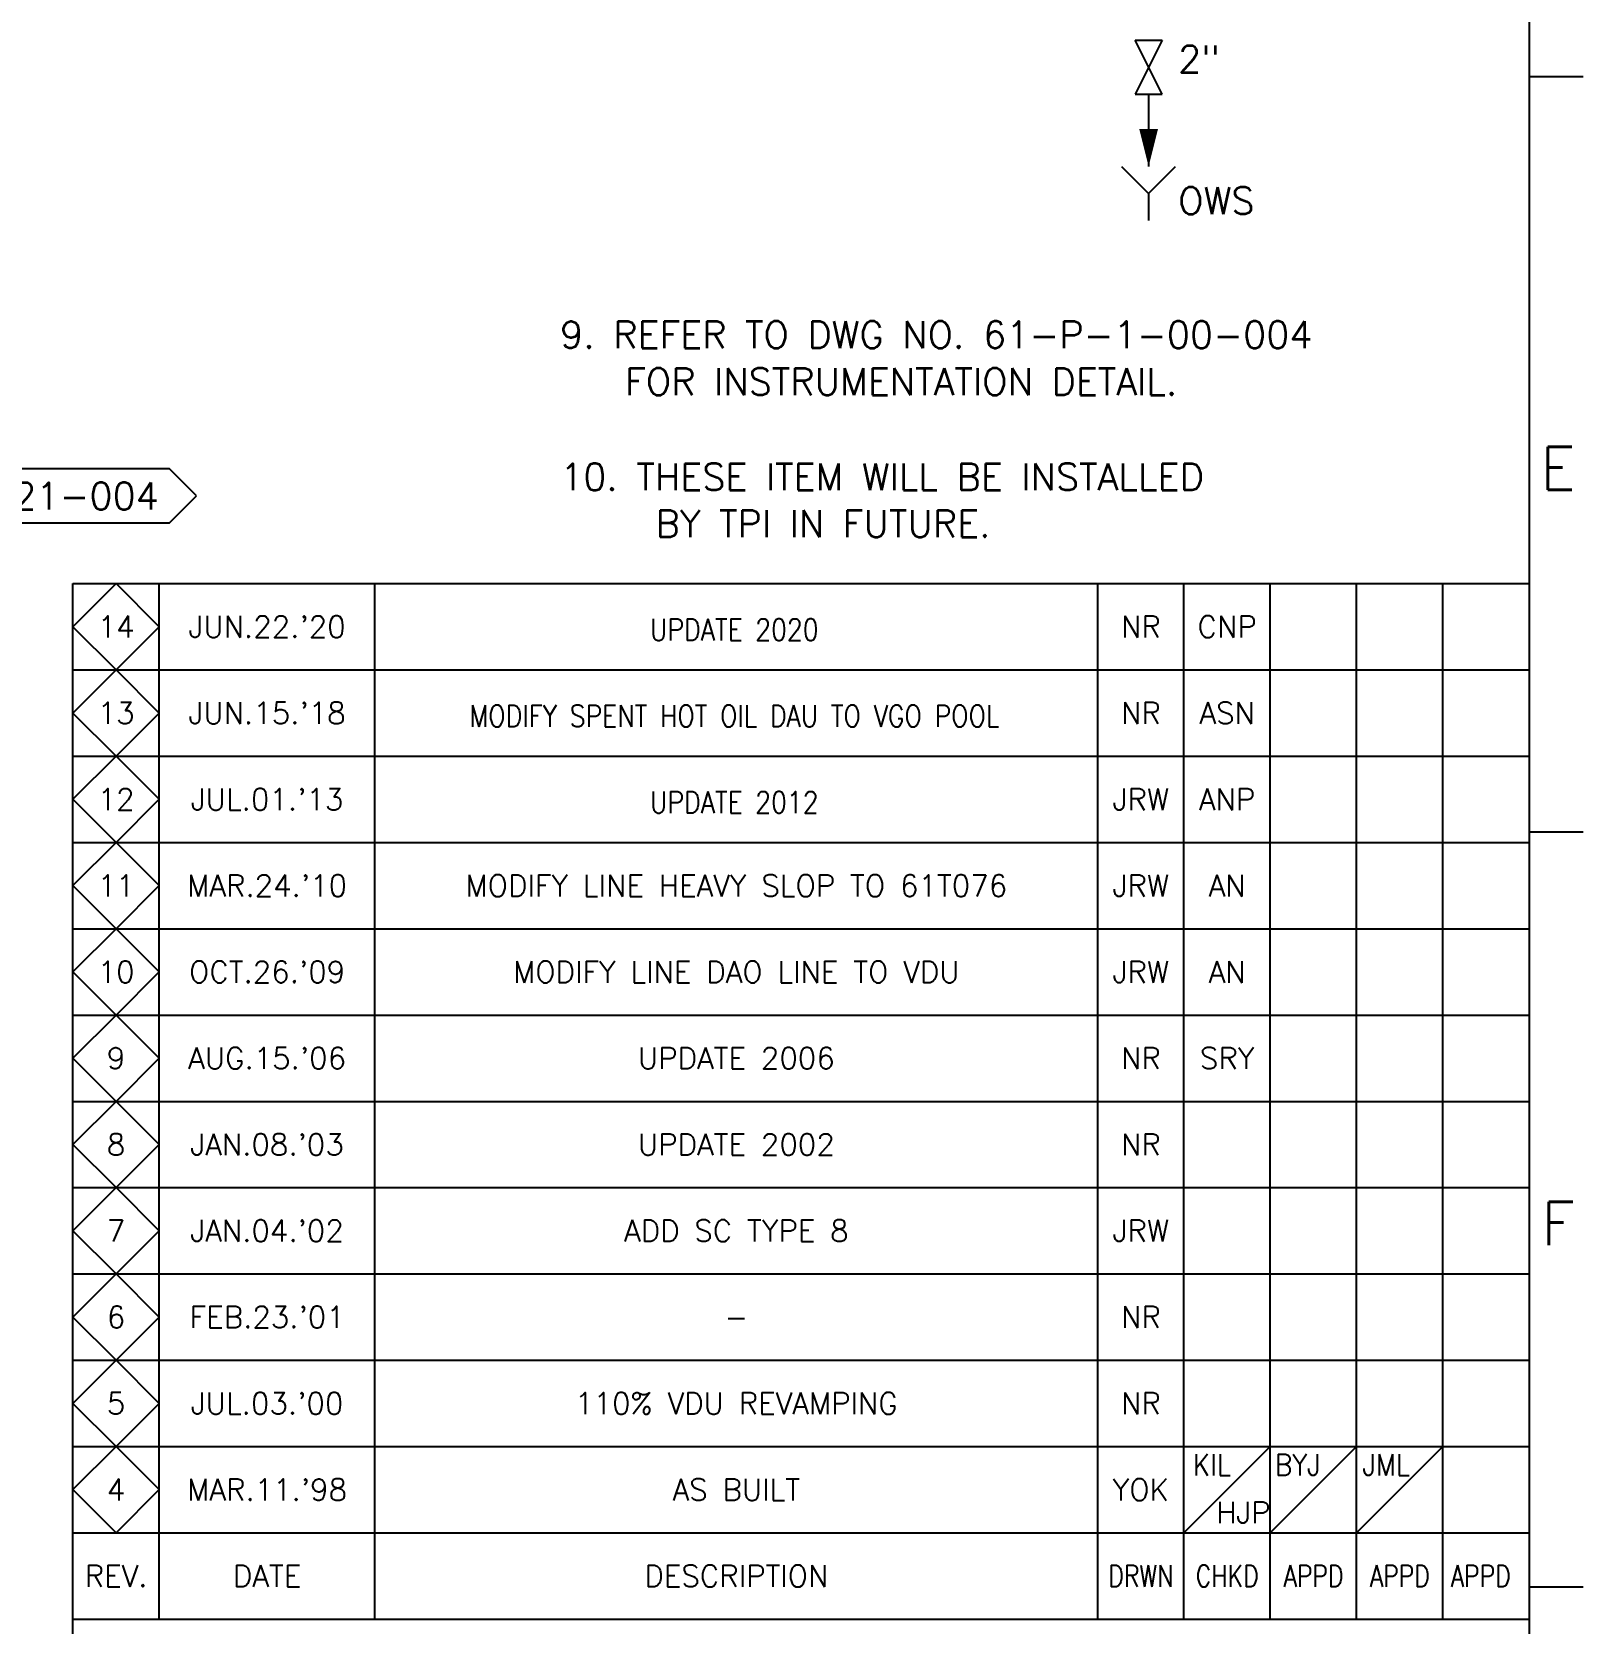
# Model space of a CAD drawing. Header units: millimetres. Extents: x 970 to 1780, y -2028 to -1450.
# Drawn here: x 1636 to 1779.8, y -1883.1 to -1735.5 of the extents above; entities that cross this region are included whole.
import ezdxf
from ezdxf.enums import TextEntityAlignment as Align

# ---------------------------------------------------------------- set-up
doc = ezdxf.new("R2010")
doc.units = ezdxf.units.MM
doc.header["$LTSCALE"] = 7
for name, color, linetype in [('2', 2, 'Continuous'), ('DIM', 7, 'Continuous'), ('TTBOX', 6, 'Continuous')]:
    doc.layers.add(name, color=color, linetype=linetype)
doc.styles.add('ROMANS', font='romans')
doc.styles.add('S3', font='SIMPLEX')
doc.styles.get("Standard").update_dxf_attribs({"font": 'simplex.shx'})

# ---------------------------------------------------------------- blocks, each defined once
blk = doc.blocks.new('W1')
at = {"layer": '2'}
blk.add_lwpolyline([(0, 0, 0, 2.5, 0), (5, 0, 2.5, 2.5, 0)], format="xyseb", dxfattribs=at)
blk = doc.blocks.new('RB17')
for p, q in [((-0.1, 0), (0, -0.1)), ((0, -0.1), (0.1, 0)), ((0, -0.1), (0, -0.2))]:
    blk.add_line(p, q)
blk = doc.blocks.new('RV1')
for p, q in [((0, -0.05), (0, 0.05)), ((0, 0.05), (0.2, -0.05)), ((0.2, 0.05), (0, -0.05)), ((0.2, -0.05), (0.2, 0.05))]:
    blk.add_line(p, q)

msp = doc.modelspace()

# ---------------------------------------------------------------- linework, layer by layer
at = {"color": 6}
msp.add_line((1774.82, -1459.66), (1774.82, -2017.66), dxfattribs=at)
for p, q in [((1739.54, -1741.27), (1739.54, -1748)), ((1648.76, -1776.03), (1613.76, -1776.03)), ((1651.26, -1778.53), (1648.76, -1776.03)), ((1648.76, -1781.03), (1651.26, -1778.53)), ((1613.76, -1781.03), (1648.76, -1781.03)), ((1750.82, -1866.66), (1742.82, -1874.66)), ((1758.82, -1866.66), (1750.82, -1874.66)), ((1766.82, -1866.66), (1758.82, -1874.66))]:
    msp.add_line(p, q)
at = {"layer": 'DIM', "color": 7}
for p, q in [((1774.82, -1739.66), (1779.82, -1739.66)), ((1774.82, -1809.66), (1779.82, -1809.66)), ((1774.82, -1879.66), (1779.82, -1879.66))]:
    msp.add_line(p, q, dxfattribs=at)
at = {"layer": 'TTBOX', "color": 6}
msp.add_line((1639.82, -2017.66), (1639.82, -1786.66), dxfattribs=at)
at = {"layer": 'TTBOX', "color": 7}
for p, q in [((1639.82, -1786.66), (1774.82, -1786.66)), ((1643.82, -1786.66), (1639.82, -1790.66)), ((1647.82, -1790.66), (1643.82, -1786.66)), ((1647.82, -1882.66), (1647.82, -1786.66)), ((1667.82, -1882.66), (1667.82, -1786.66)), ((1734.82, -1882.66), (1734.82, -1786.66)), ((1742.82, -1882.66), (1742.82, -1786.66)), ((1750.82, -1882.66), (1750.82, -1786.66)), ((1758.82, -1882.66), (1758.82, -1786.66)), ((1766.82, -1882.66), (1766.82, -1786.66)), ((1639.82, -1790.66), (1643.82, -1794.66)), ((1643.82, -1794.66), (1647.82, -1790.66)), ((1639.82, -1794.66), (1774.82, -1794.66)), ((1643.82, -1794.66), (1639.82, -1798.66)), ((1647.82, -1798.66), (1643.82, -1794.66)), ((1639.82, -1798.66), (1643.82, -1802.66)), ((1643.82, -1802.66), (1647.82, -1798.66)), ((1639.82, -1802.66), (1774.82, -1802.66)), ((1643.82, -1802.66), (1639.82, -1806.66)), ((1647.82, -1806.66), (1643.82, -1802.66)), ((1639.82, -1806.66), (1643.82, -1810.66)), ((1643.82, -1810.66), (1647.82, -1806.66)), ((1639.82, -1810.66), (1774.82, -1810.66)), ((1643.82, -1810.66), (1639.82, -1814.66)), ((1647.82, -1814.66), (1643.82, -1810.66)), ((1639.82, -1814.66), (1643.82, -1818.66)), ((1643.82, -1818.66), (1647.82, -1814.66)), ((1639.82, -1818.66), (1774.82, -1818.66)), ((1643.82, -1818.66), (1639.82, -1822.66)), ((1647.82, -1822.66), (1643.82, -1818.66)), ((1639.82, -1822.66), (1643.82, -1826.66)), ((1643.82, -1826.66), (1647.82, -1822.66)), ((1639.82, -1826.66), (1774.82, -1826.66)), ((1643.82, -1826.66), (1639.82, -1830.66)), ((1647.82, -1830.66), (1643.82, -1826.66)), ((1639.82, -1830.66), (1643.82, -1834.66)), ((1643.82, -1834.66), (1647.82, -1830.66)), ((1639.82, -1834.66), (1774.82, -1834.66)), ((1643.82, -1834.66), (1639.82, -1838.66)), ((1647.82, -1838.66), (1643.82, -1834.66)), ((1639.82, -1838.66), (1643.82, -1842.66)), ((1643.82, -1842.66), (1647.82, -1838.66)), ((1639.82, -1842.66), (1774.82, -1842.66)), ((1643.82, -1842.66), (1639.82, -1846.66)), ((1647.82, -1846.66), (1643.82, -1842.66)), ((1639.82, -1846.66), (1643.82, -1850.66)), ((1643.82, -1850.66), (1647.82, -1846.66)), ((1639.82, -1850.66), (1774.82, -1850.66)), ((1643.82, -1850.66), (1639.82, -1854.66)), ((1647.82, -1854.66), (1643.82, -1850.66)), ((1639.82, -1854.66), (1643.82, -1858.66)), ((1643.82, -1858.66), (1647.82, -1854.66)), ((1639.82, -1858.66), (1774.82, -1858.66)), ((1643.82, -1858.66), (1639.82, -1862.66)), ((1647.82, -1862.66), (1643.82, -1858.66)), ((1639.82, -1862.66), (1643.82, -1866.66)), ((1643.82, -1866.66), (1647.82, -1862.66)), ((1639.82, -1866.66), (1774.82, -1866.66)), ((1643.82, -1866.66), (1639.82, -1870.66)), ((1647.82, -1870.66), (1643.82, -1866.66)), ((1639.82, -1870.66), (1643.82, -1874.66)), ((1643.82, -1874.66), (1647.82, -1870.66)), ((1639.82, -1874.66), (1774.82, -1874.66)), ((1639.82, -1882.66), (1774.82, -1882.66))]:
    msp.add_line(p, q, dxfattribs=at)

# ---------------------------------------------------------------- block references
for name, p, xscale, yscale, zscale, rotation in [('RV1', (1739.54, -1741.27), -25, 25, 25, 270), ('W1', (1739.54, -1748), 0.7000000000000455, 0.7000000000000455, 0.7000000000000455, 90)]:
    msp.add_blockref(name, p, dxfattribs=dict(xscale=xscale, yscale=yscale, zscale=zscale, rotation=rotation))
at = {"xscale": 25, "yscale": 25, "zscale": 25}
msp.add_blockref('RB17', (1739.54, -1748), dxfattribs=at)

# ---------------------------------------------------------------- texts
at = {"style": 'ROMANS'}
for s, p in [('2"', (1742.28, -1739.27)), ('OWS', (1742.28, -1752.42))]:
    msp.add_text(s, height=2.5, dxfattribs=at).set_placement(p)
for s, p in [('9. REFER TO DWG NO. 61-P-1-00-004', (1684.98, -1764.84)), ('FOR INSTRUMENTATION DETAIL.', (1691, -1769.18)), ('10. THESE ITEM WILL BE INSTALLED', (1684.98, -1778.01)), ('BY TPI IN FUTURE.', (1693.82, -1782.35))]:
    msp.add_text(s, height=2.5).set_placement(p)
msp.add_text('61-P-1-21-004', height=2.5).set_placement((1632.51, -1778.53), align=Align.MIDDLE)
at = {"layer": 'DIM', "color": 2, "style": 'S3'}
for s, p in [('E', (1777.49, -1775.98)), ('F', (1777.49, -1845.98))]:
    msp.add_text(s, height=4, dxfattribs=at).set_placement(p, align=Align.MIDDLE)
at = {"layer": 'TTBOX', "color": 7}
for s, p in [('14', (1643.82, -1791.66)), ('NR', (1738.82, -1791.66)), ('CNP', (1746.82, -1791.66)), ('13', (1643.82, -1799.66)), ('NR', (1738.82, -1799.66)), ('ASN', (1746.82, -1799.66)), ('12', (1643.82, -1807.66)), ('JRW', (1738.82, -1807.66)), ('ANP', (1746.82, -1807.66)), ('11', (1643.82, -1815.66)), ('JRW', (1738.82, -1815.66)), ('AN', (1746.82, -1815.66)), ('10', (1643.82, -1823.66)), ('JRW', (1738.82, -1823.66)), ('AN', (1746.82, -1823.66)), ('9', (1643.82, -1831.66)), ('NR', (1738.82, -1831.66)), ('SRY', (1746.82, -1831.66)), ('8', (1643.82, -1839.66)), ('NR', (1738.82, -1839.66)), ('7', (1643.82, -1847.66)), ('JRW', (1738.82, -1847.66)), ('6', (1643.82, -1855.66)), ('NR', (1738.82, -1855.66)), ('5', (1643.82, -1863.66)), ('NR', (1738.82, -1863.66)), ('4', (1643.82, -1871.66)), ('YOK', (1738.82, -1871.66)), ('HJP', (1748.32, -1873.78)), ('REV.', (1643.82, -1879.66)), ('DATE', (1657.82, -1879.66)), ('DESCRIPTION', (1701.32, -1879.66))]:
    msp.add_text(s, height=2, dxfattribs=at).set_placement(p, align=Align.CENTER)
at = {"layer": 'TTBOX', "color": 7, "style": 'ROMANS'}
for s, p in [("JUN.22.'20", (1657.82, -1791.66)), ("JUN.15.'18", (1657.82, -1799.66)), ("JUL.01.'13", (1657.82, -1807.66)), ("MAR.24.'10", (1657.82, -1815.66)), ('MODIFY LINE HEAVY SLOP TO 61T076', (1701.32, -1815.66)), ("OCT.26.'09", (1657.82, -1823.66)), ('MODIFY LINE DAO LINE TO VDU', (1701.32, -1823.66)), ("AUG.15.'06", (1657.82, -1831.66)), ('UPDATE 2006', (1701.32, -1831.66)), ("JAN.08.'03", (1657.82, -1839.66)), ('UPDATE 2002', (1701.32, -1839.66)), ("JAN.04.'02", (1657.82, -1847.66)), ('ADD SC TYPE 8', (1701.32, -1847.66)), ("FEB.23.'01", (1657.82, -1855.66)), ('-', (1701.32, -1855.66)), ("JUL.03.'00", (1657.82, -1863.66)), ('110% VDU REVAMPING', (1701.32, -1863.66)), ("MAR.11.'98", (1657.82, -1871.66)), ('AS BUILT', (1701.32, -1871.66))]:
    msp.add_text(s, height=2, dxfattribs=at).set_placement(p, align=Align.CENTER)
at = {"layer": 'TTBOX', "color": 7, "style": 'ROMANS', "width": 0.855899}
for s, p in [('UPDATE 2020', (1701.13, -1791.93)), ('MODIFY SPENT HOT OIL DAU TO VGO POOL', (1701.13, -1799.93)), ('UPDATE 2012', (1701.13, -1807.93))]:
    msp.add_text(s, height=2, dxfattribs=at).set_placement(p, align=Align.CENTER)
at = {"layer": 'TTBOX', "color": 7}
for s, width, p in [('KIL', 0.9, (1745.4, -1869.36)), ('BYJ', 0.9, (1753.36, -1869.36)), ('JML', 0.9, (1761.58, -1869.36)), ('DRWN', 0.8, (1738.82, -1879.66)), ('CHKD', 0.8, (1746.82, -1879.66)), ('APPD', 0.8, (1754.82, -1879.66)), ('APPD', 0.8, (1762.82, -1879.66)), ('APPD', 0.8, (1770.32, -1879.66))]:
    msp.add_text(s, height=2, dxfattribs=dict(at, width=width)).set_placement(p, align=Align.CENTER)

doc.saveas('drawing.dxf')
